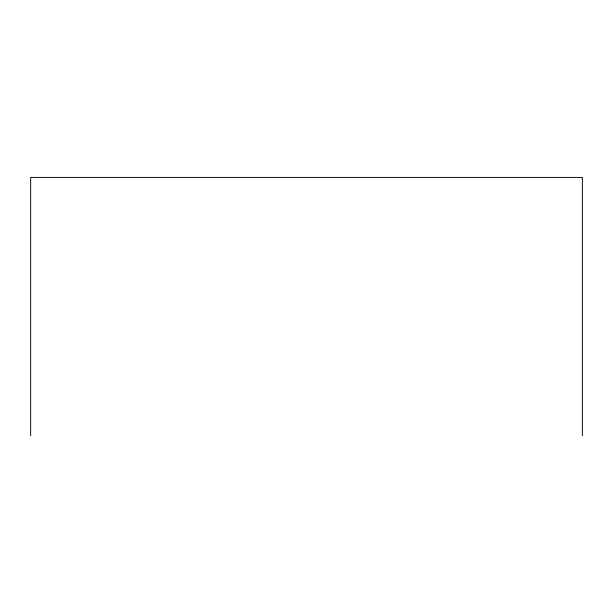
<?xml version="1.0" encoding="UTF-8"?>
<svg xmlns="http://www.w3.org/2000/svg" width="613" height="613" viewBox="0 0 613 613"><rect width="100%" height="100%" fill="white"/><g stroke="black" fill="none" stroke-linecap="round" stroke-linejoin="round"><path stroke-width="0.92" d="M582.35 435.575L582.35 177.425L30.65 177.425L30.65 435.575"/></g></svg>
